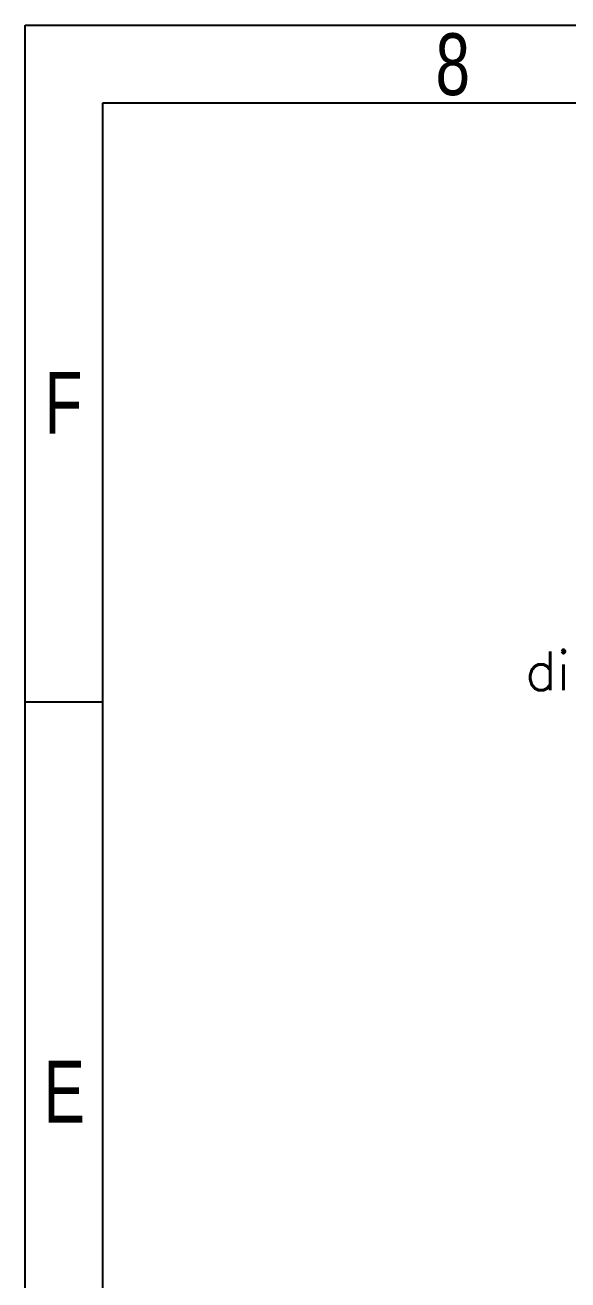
# Model space of a CAD drawing. Header units: millimetres. Extents: x -116399 to 112199, y -90759 to -31335.
# Drawn here: x -36024 to -34282, y -42318 to -38287 of the extents above; entities that cross this region are included whole.
import ezdxf
from ezdxf import colors
from ezdxf.entities.mleader import LeaderData, LeaderLine
from ezdxf.math import Vec2, Vec3

# ---------------------------------------------------------------- set-up
doc = ezdxf.new("R2010")
doc.units = ezdxf.units.MM
doc.styles.add('Annotative', font='simplex.shx', dxfattribs={"height": 2.5})
doc.styles.add('SLDTEXTSTYLE0', font='TXT', dxfattribs={"width": 0.75})

# ---------------------------------------------------------------- blocks, each defined once
blk = doc.blocks.new('1_50 TERRANOVA oriz A3')
at = {"color": 7, "linetype": 'Continuous'}
for p, q in [((0, -14350), (0, 0)), ((0, 0), (20000, 0)), ((250, -14100), (250, -250)), ((250, -250), (19750, -250)), ((250, -2175), (0, -2175))]:
    blk.add_line(p, q, dxfattribs=at)
at = {"color": 7, "linetype": 'Continuous', "char_height": 198.4, "attachment_point": 2, "style": 'SLDTEXTSTYLE0'}
for s, insert in [('8', (1373, -26.4)), ('F', (122.9, -1113.9)), ('E', (125.4, -3326.4))]:
    blk.add_mtext(s, dxfattribs=dict(at, insert=insert))

msp = doc.modelspace()

# ---------------------------------------------------------------- block references
msp.add_blockref('1_50 TERRANOVA oriz A3', (-36024.311, -38287.427))

# ---------------------------------------------------------------- leaders
ml = msp.add_multileader_mtext('Standard')
ml.set_content('giunto\\Pdi colleagmento\\Ptav.n.2', color=256, style='Annotative')
ml.set_leader_properties(color=256)
ml.build(insert=Vec2(0, 0))
ml.multileader.update_dxf_attribs({"leader_type": 2, "text_top_attachment_type": 32, "text_bottom_attachment_type": 128, "arrow_head_size": 125, "scale": 50})
ctx = ml.context
ctx.base_point, ctx.scale, ctx.char_height, ctx.arrow_head_size, ctx.landing_gap_size, ctx.plane_origin = Vec3(-34661.995, -40153.084), 50, 125, 125, 100, Vec3(-32703.637, -40028.421)
ctx.text_align_type = 2
notes = []
notes.append((ctx, [(0, (1, 1, 0), (-32579.852, -40153.084), (-1, 0), 400, [(0, [(-32649.165, -40008.375)], 0, [])])]))
ctx.mtext.insert, ctx.mtext.alignment, ctx.mtext.flow_direction = Vec3(-33079.852, -40090.584), 3, 5
for ctx, leaders in notes:
    for number, flags, end, landing, length, lines in leaders:
        leader = LeaderData()
        leader.index, (leader.has_last_leader_line, leader.has_dogleg_vector, leader.attachment_direction) = number, flags
        leader.last_leader_point, leader.dogleg_vector, leader.dogleg_length = Vec3(end), Vec3(landing), length
        for number, points, colour, breaks in lines:
            line = LeaderLine()
            line.index, line.vertices, line.color, line.breaks = number, Vec3.list(points), colors.encode_raw_color(colour), breaks
            leader.lines.append(line)
        ctx.leaders.append(leader)

doc.saveas('drawing.dxf')
